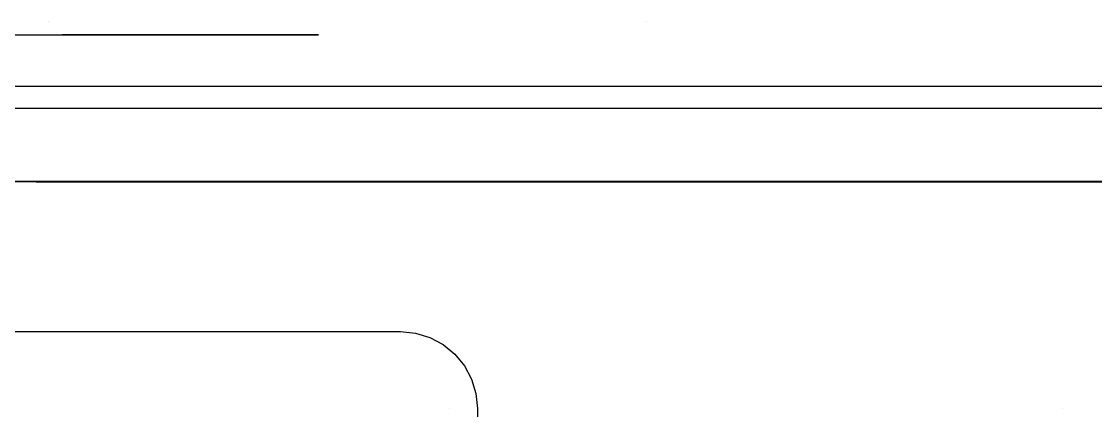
# Model space of a CAD drawing. Header units: metres. Extents: x 34 to 1538, y 34 to 358.
# Drawn here: x 205.8 to 527.4, y 241.4 to 358 of the extents above; entities that cross this region are included whole.
import ezdxf

# ---------------------------------------------------------------- set-up
doc = ezdxf.new("R2010")
doc.units = ezdxf.units.M
for name, color, linetype in [('RBAR-T10-P', 2, 'Continuous'), ('RBAR-T12-H', 3, 'Continuous'), ('RBAR-T16-J1', 4, 'Continuous'), ('RBAR-T16-J2', 4, 'Continuous'), ('RBAR-T16-J3', 4, 'Continuous'), ('RBAR-T16-Q3', 4, 'Continuous'), ('RBAR-T8-A3', 1, 'Continuous')]:
    doc.layers.add(name, color=color, linetype=linetype)

msp = doc.modelspace()

# ---------------------------------------------------------------- linework, layer by layer
at = {"layer": 'RBAR-T10-P'}
for points in [[(746.7, 35, 361.1), (54.9, 35, 361.1), (51, 35.4, 361.1), (47.3, 36.5, 361.1), (43.8, 38.4, 361.1), (40.8, 40.8, 361.1), (38.4, 43.8, 361.1), (36.5, 47.3, 361.1), (35.4, 51, 361.1), (35, 54.9, 361.1), (35, 318.7, 361.1), (35.4, 322.6, 361.1), (36.5, 326.3, 361.1), (38.4, 329.7, 361.1), (40.8, 332.8, 361.1), (43.8, 335.2, 361.1), (47.3, 337.1, 361.1), (51, 338.2, 361.1), (54.9, 338.6, 361.1), (766.6, 338.6, 361.1)], [(746.7, 35, 1083.2), (54.9, 35, 1083.2), (51, 35.4, 1083.2), (47.3, 36.5, 1083.2), (43.8, 38.4, 1083.2), (40.8, 40.8, 1083.2), (38.4, 43.8, 1083.2), (36.5, 47.3, 1083.2), (35.4, 51, 1083.2), (35, 54.9, 1083.2), (35, 318.7, 1083.2), (35.4, 322.6, 1083.2), (36.5, 326.3, 1083.2), (38.4, 329.7, 1083.2), (40.8, 332.8, 1083.2), (43.8, 335.2, 1083.2), (47.3, 337.1, 1083.2), (51, 338.2, 1083.2), (54.9, 338.6, 1083.2), (766.6, 338.6, 1083.2)], [(746.7, 35, 1805.4), (54.9, 35, 1805.4), (51, 35.4, 1805.4), (47.3, 36.5, 1805.4), (43.8, 38.4, 1805.4), (40.8, 40.8, 1805.4), (38.4, 43.8, 1805.4), (36.5, 47.3, 1805.4), (35.4, 51, 1805.4), (35, 54.9, 1805.4), (35, 318.7, 1805.4), (35.4, 322.6, 1805.4), (36.5, 326.3, 1805.4), (38.4, 329.7, 1805.4), (40.8, 332.8, 1805.4), (43.8, 335.2, 1805.4), (47.3, 337.1, 1805.4), (51, 338.2, 1805.4), (54.9, 338.6, 1805.4), (766.6, 338.6, 1805.4)], [(746.7, 35, 2527.5), (54.9, 35, 2527.5), (51, 35.4, 2527.5), (47.3, 36.5, 2527.5), (43.8, 38.4, 2527.5), (40.8, 40.8, 2527.5), (38.4, 43.8, 2527.5), (36.5, 47.3, 2527.5), (35.4, 51, 2527.5), (35, 54.9, 2527.5), (35, 318.7, 2527.5), (35.4, 322.6, 2527.5), (36.5, 326.3, 2527.5), (38.4, 329.7, 2527.5), (40.8, 332.8, 2527.5), (43.8, 335.2, 2527.5), (47.3, 337.1, 2527.5), (51, 338.2, 2527.5), (54.9, 338.6, 2527.5), (766.6, 338.6, 2527.5)], [(746.7, 35, 3249.6), (54.9, 35, 3249.6), (51, 35.4, 3249.6), (47.3, 36.5, 3249.6), (43.8, 38.4, 3249.6), (40.8, 40.8, 3249.6), (38.4, 43.8, 3249.6), (36.5, 47.3, 3249.6), (35.4, 51, 3249.6), (35, 54.9, 3249.6), (35, 318.7, 3249.6), (35.4, 322.6, 3249.6), (36.5, 326.3, 3249.6), (38.4, 329.7, 3249.6), (40.8, 332.8, 3249.6), (43.8, 335.2, 3249.6), (47.3, 337.1, 3249.6), (51, 338.2, 3249.6), (54.9, 338.6, 3249.6), (766.6, 338.6, 3249.6)], [(746.7, 35, 3971.8), (54.9, 35, 3971.8), (51, 35.4, 3971.8), (47.3, 36.5, 3971.8), (43.8, 38.4, 3971.8), (40.8, 40.8, 3971.8), (38.4, 43.8, 3971.8), (36.5, 47.3, 3971.8), (35.4, 51, 3971.8), (35, 54.9, 3971.8), (35, 318.7, 3971.8), (35.4, 322.6, 3971.8), (36.5, 326.3, 3971.8), (38.4, 329.7, 3971.8), (40.8, 332.8, 3971.8), (43.8, 335.2, 3971.8), (47.3, 337.1, 3971.8), (51, 338.2, 3971.8), (54.9, 338.6, 3971.8), (766.6, 338.6, 3971.8)], [(746.7, 35, 4693.9), (54.9, 35, 4693.9), (51, 35.4, 4693.9), (47.3, 36.5, 4693.9), (43.8, 38.4, 4693.9), (40.8, 40.8, 4693.9), (38.4, 43.8, 4693.9), (36.5, 47.3, 4693.9), (35.4, 51, 4693.9), (35, 54.9, 4693.9), (35, 318.7, 4693.9), (35.4, 322.6, 4693.9), (36.5, 326.3, 4693.9), (38.4, 329.7, 4693.9), (40.8, 332.8, 4693.9), (43.8, 335.2, 4693.9), (47.3, 337.1, 4693.9), (51, 338.2, 4693.9), (54.9, 338.6, 4693.9), (766.6, 338.6, 4693.9)]]:
    msp.add_polyline3d(points, dxfattribs=at)
at = {"layer": 'RBAR-T12-H'}
for points in [[(107.5, 265.1, 2377.5), (319.2, 265.1, 2377.5), (323.7, 264.6, 2377.5), (328, 263.3, 2377.5), (332, 261.2, 2377.5), (335.5, 258.3, 2377.5), (338.4, 254.8, 2377.5), (340.5, 250.8, 2377.5), (341.8, 246.5, 2377.5), (342.3, 242, 2377.5), (342.3, 59.1, 2377.5), (341.8, 54.6, 2377.5), (340.5, 50.3, 2377.5), (338.4, 46.3, 2377.5), (335.5, 42.8, 2377.5), (332, 39.9, 2377.5), (328, 37.8, 2377.5), (323.7, 36.4, 2377.5), (319.2, 36, 2377.5), (136.3, 36, 2377.5)], [(107.5, 265.1, 2477.5), (319.2, 265.1, 2477.5), (323.7, 264.6, 2477.5), (328, 263.3, 2477.5), (332, 261.2, 2477.5), (335.5, 258.3, 2477.5), (338.4, 254.8, 2477.5), (340.5, 250.8, 2477.5), (341.8, 246.5, 2477.5), (342.3, 242, 2477.5), (342.3, 59.1, 2477.5), (341.8, 54.6, 2477.5), (340.5, 50.3, 2477.5), (338.4, 46.3, 2477.5), (335.5, 42.8, 2477.5), (332, 39.9, 2477.5), (328, 37.8, 2477.5), (323.7, 36.4, 2477.5), (319.2, 36, 2477.5), (136.3, 36, 2477.5)], [(107.5, 265.1, 2577.5), (319.2, 265.1, 2577.5), (323.7, 264.6, 2577.5), (328, 263.3, 2577.5), (332, 261.2, 2577.5), (335.5, 258.3, 2577.5), (338.4, 254.8, 2577.5), (340.5, 250.8, 2577.5), (341.8, 246.5, 2577.5), (342.3, 242, 2577.5), (342.3, 59.1, 2577.5), (341.8, 54.6, 2577.5), (340.5, 50.3, 2577.5), (338.4, 46.3, 2577.5), (335.5, 42.8, 2577.5), (332, 39.9, 2577.5), (328, 37.8, 2577.5), (323.7, 36.4, 2577.5), (319.2, 36, 2577.5), (136.3, 36, 2577.5)], [(107.5, 265.1, 2677.5), (319.2, 265.1, 2677.5), (323.7, 264.6, 2677.5), (328, 263.3, 2677.5), (332, 261.2, 2677.5), (335.5, 258.3, 2677.5), (338.4, 254.8, 2677.5), (340.5, 250.8, 2677.5), (341.8, 246.5, 2677.5), (342.3, 242, 2677.5), (342.3, 59.1, 2677.5), (341.8, 54.6, 2677.5), (340.5, 50.3, 2677.5), (338.4, 46.3, 2677.5), (335.5, 42.8, 2677.5), (332, 39.9, 2677.5), (328, 37.8, 2677.5), (323.7, 36.4, 2677.5), (319.2, 36, 2677.5), (136.3, 36, 2677.5)]]:
    msp.add_polyline3d(points, dxfattribs=at)
at = {"layer": 'RBAR-T16-J1'}
for points in [[(38, 38, 1263.8), (797.8, 38, 1263.8), (804.1, 38.6, 1263.8), (810.1, 40.4, 1263.8), (815.6, 43.4, 1263.8), (820.5, 47.4, 1263.8), (824.4, 52.2, 1263.8), (827.4, 57.8, 1263.8), (829.2, 63.8, 1263.8), (829.8, 70, 1263.8), (829.8, 299.9, 1263.8), (829.2, 306.2, 1263.8), (827.4, 312.2, 1263.8), (824.4, 317.7, 1263.8), (820.5, 322.6, 1263.8), (815.6, 326.5, 1263.8), (810.1, 329.5, 1263.8), (804.1, 331.3, 1263.8), (797.8, 331.9, 1263.8), (38, 331.9, 1263.8)], [(38, 38, 3791.2), (797.8, 38, 3791.2), (804.1, 38.6, 3791.2), (810.1, 40.4, 3791.2), (815.6, 43.4, 3791.2), (820.5, 47.4, 3791.2), (824.4, 52.2, 3791.2), (827.4, 57.8, 3791.2), (829.2, 63.8, 3791.2), (829.8, 70, 3791.2), (829.8, 299.9, 3791.2), (829.2, 306.2, 3791.2), (827.4, 312.2, 3791.2), (824.4, 317.7, 3791.2), (820.5, 322.6, 3791.2), (815.6, 326.5, 3791.2), (810.1, 329.5, 3791.2), (804.1, 331.3, 3791.2), (797.8, 331.9, 3791.2), (38, 331.9, 3791.2)]]:
    msp.add_polyline3d(points, dxfattribs=at)
at = {"layer": 'RBAR-T16-J2'}
msp.add_polyline3d([(90.1, 310, 1263.8), (851.4, 310, 1263.8), (857.7, 310, 1264.4), (863.7, 310, 1266.2), (869.3, 310, 1269.2), (874.1, 310, 1273.1), (878.1, 310, 1278), (881.1, 310, 1283.5), (882.9, 310, 1289.6), (883.5, 310, 1295.8), (883.5, 310, 2297.6), (882.9, 310, 2303.8), (881.1, 310, 2309.8), (878.1, 310, 2315.4), (874.1, 310, 2320.2), (869.3, 310, 2324.2), (863.7, 310, 2327.2), (857.7, 310, 2329), (851.4, 310, 2329.6), (90.1, 310, 2329.6)], dxfattribs=at)
at = {"layer": 'RBAR-T16-J3'}
msp.add_polyline3d([(210.1, 309.9, 3705.8), (967.4, 309.9, 3705.8), (973.6, 309.9, 3706.4), (979.6, 309.9, 3708.3), (985.1, 309.9, 3711.2), (989.9, 309.9, 3715.2), (993.9, 309.9, 3720), (996.9, 309.9, 3725.5), (998.7, 309.9, 3731.5), (999.3, 309.9, 3737.7), (999.3, 309.9, 5023.1), (998.7, 309.9, 5029.3), (996.9, 309.9, 5035.3), (993.9, 309.9, 5040.8), (989.9, 309.9, 5045.7), (985.1, 309.9, 5049.6), (979.6, 309.9, 5052.6), (973.6, 309.9, 5054.4), (967.4, 309.9, 5055), (210.1, 309.9, 5055)], dxfattribs=at)
at = {"layer": 'RBAR-T16-Q3'}
msp.add_polyline3d([(144.1, 354, 38), (144.1, 354, 964.7), (144.3, 354, 968), (144.8, 354, 971.2), (145.6, 354, 974.3), (293.3, 354, 1442.7), (294.1, 354, 1445.8), (294.6, 354, 1449.1), (294.7, 354, 1452.3), (294.7, 354, 3996.9), (294.6, 354, 4000.2), (294.1, 354, 4003.4), (293.3, 354, 4006.5), (219.4, 354, 4240.8), (218.6, 354, 4244), (218.1, 354, 4247.2), (217.9, 354, 4250.5), (217.9, 354, 5853.3)], dxfattribs=at)
at = {"layer": 'RBAR-T8-A3'}
for points in [[(213.9, 358, 34), (213.9, 358, 5034)], [(392.8, 358, 34), (392.8, 358, 5034)], [(334, 242, 34), (334, 242, 5034)], [(517.6, 242, 34), (517.6, 242, 5034)]]:
    msp.add_polyline3d(points, dxfattribs=at)

doc.saveas('drawing.dxf')
